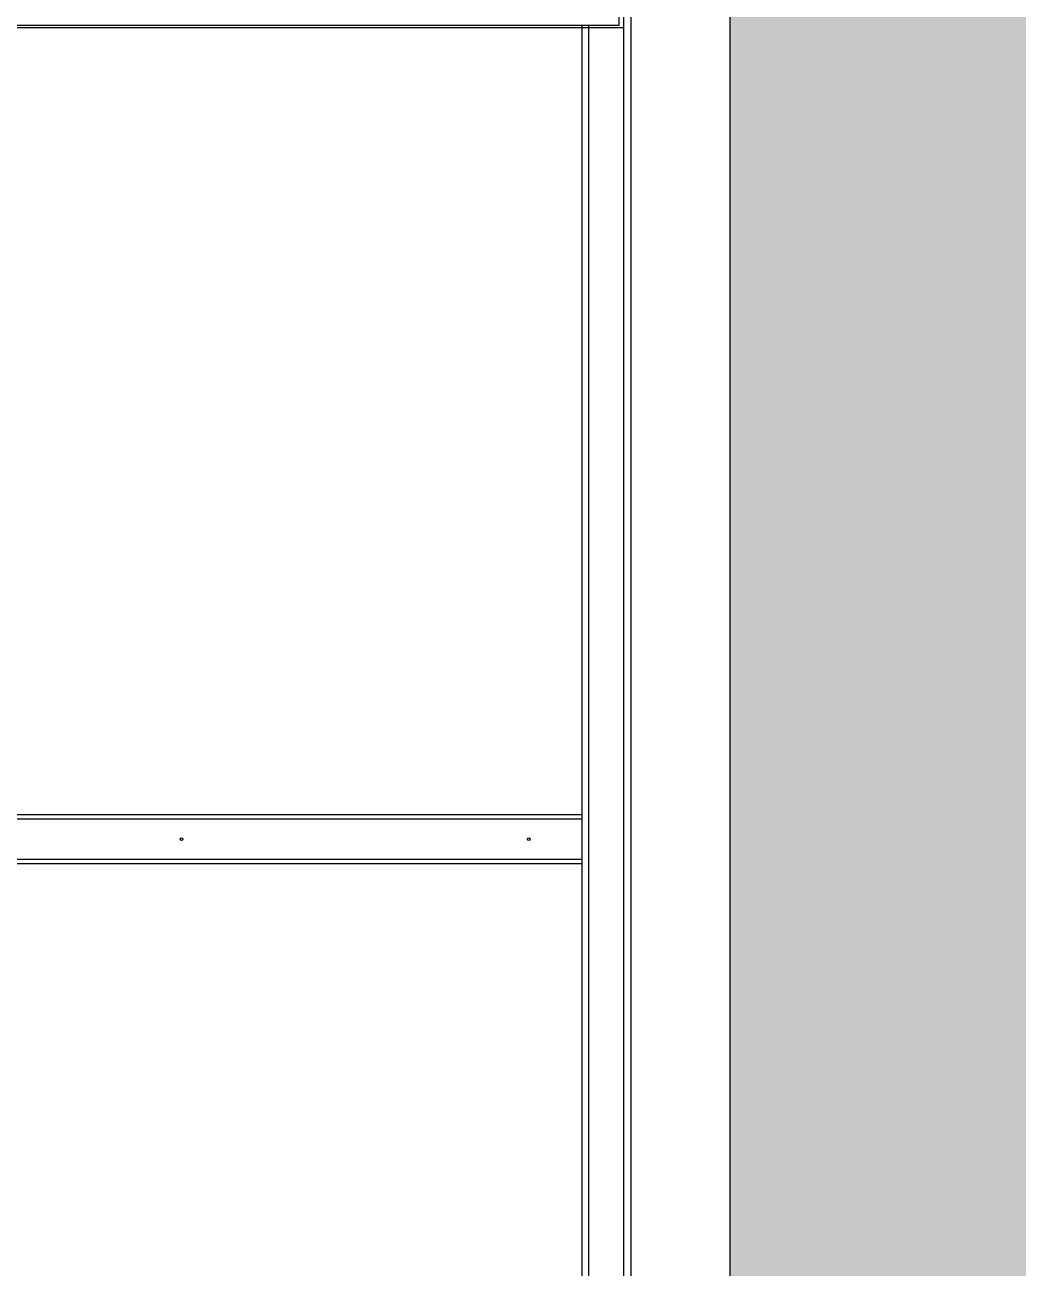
# Model space of a CAD drawing. Header units: inches. Extents: x 203 to 1065, y -1127 to 921.
# Drawn here: x 407.998 to 409.502, y 886.815 to 888.698 of the extents above; entities that cross this region are included whole.
import ezdxf

# ---------------------------------------------------------------- set-up
doc = ezdxf.new("R2010")
doc.units = ezdxf.units.IN
doc.header["$MEASUREMENT"] = 0
doc.linetypes.add('CONTINUA', pattern=[0])
for name, color, linetype in [('1-PLATEA', 3, 'Continuous'), ('CORTE PERFILES Y CERCHA', 3, 'CONTINUA'), ('CORTE PROY', 8, 'CONTINUA')]:
    doc.layers.add(name, color=color, linetype=linetype)

msp = doc.modelspace()

# ---------------------------------------------------------------- hatches: boundary and pattern name
at = {"linetype": 'ByBlock', "true_color": 0x139b48}
h = msp.add_hatch(color=114, dxfattribs=at)
h.dxf.hatch_style = 1
h.paths.add_polyline_path([(411.4157, 897.9894), (409.4157, 897.9894), (409.0657, 894.6147), (409.0657, 885.3667), (408.7657, 878.8867), (408.7657, 869.6387), (408.4357, 851.0931), (408.4357, 839.3171), (408.1657, 838.0559), (411.4157, 838.0559)])

# ---------------------------------------------------------------- linework, layer by layer
at = {"layer": '1-PLATEA', "color": 4}
for p, q in [((409.0657, 885.3667), (409.0657, 894.6147)), ((408.9157, 886.1667), (408.9157, 893.8147))]:
    msp.add_line(p, q, dxfattribs=at)
at = {"layer": 'CORTE PERFILES Y CERCHA', "color": 1}
msp.add_line((408.9047, 886.2227), (408.9047, 893.7567), dxfattribs=at)
at = {"layer": 'CORTE PERFILES Y CERCHA'}
msp.add_lwpolyline([(406.9019, 888.7376), (406.9019, 888.6976), (408.8977, 888.6976), (408.8977, 888.7376)], close=True, dxfattribs=at)
msp.add_lwpolyline([(408.9047, 888.6937), (406.8987, 888.6937)], dxfattribs=at)
at = {"layer": 'CORTE PROY', "ltscale": 0.5}
for p, q in [((408.8417, 886.2524), (408.8417, 888.6976)), ((408.8515, 886.2604), (408.8515, 888.6976)), ((408.8417, 887.4952), (406.5947, 887.4952)), ((408.8417, 887.4342), (406.5947, 887.4342))]:
    msp.add_line(p, q, dxfattribs=at)
for points in [[(406.5947, 887.5022), (408.8417, 887.5022)], [(408.8417, 887.4272), (406.5947, 887.4272)]]:
    msp.add_lwpolyline(points, dxfattribs=at)
for centre in [(408.2347, 887.4647), (408.7607, 887.4647)]:
    msp.add_circle(centre, 0.002, dxfattribs=at)

doc.saveas('drawing.dxf')
